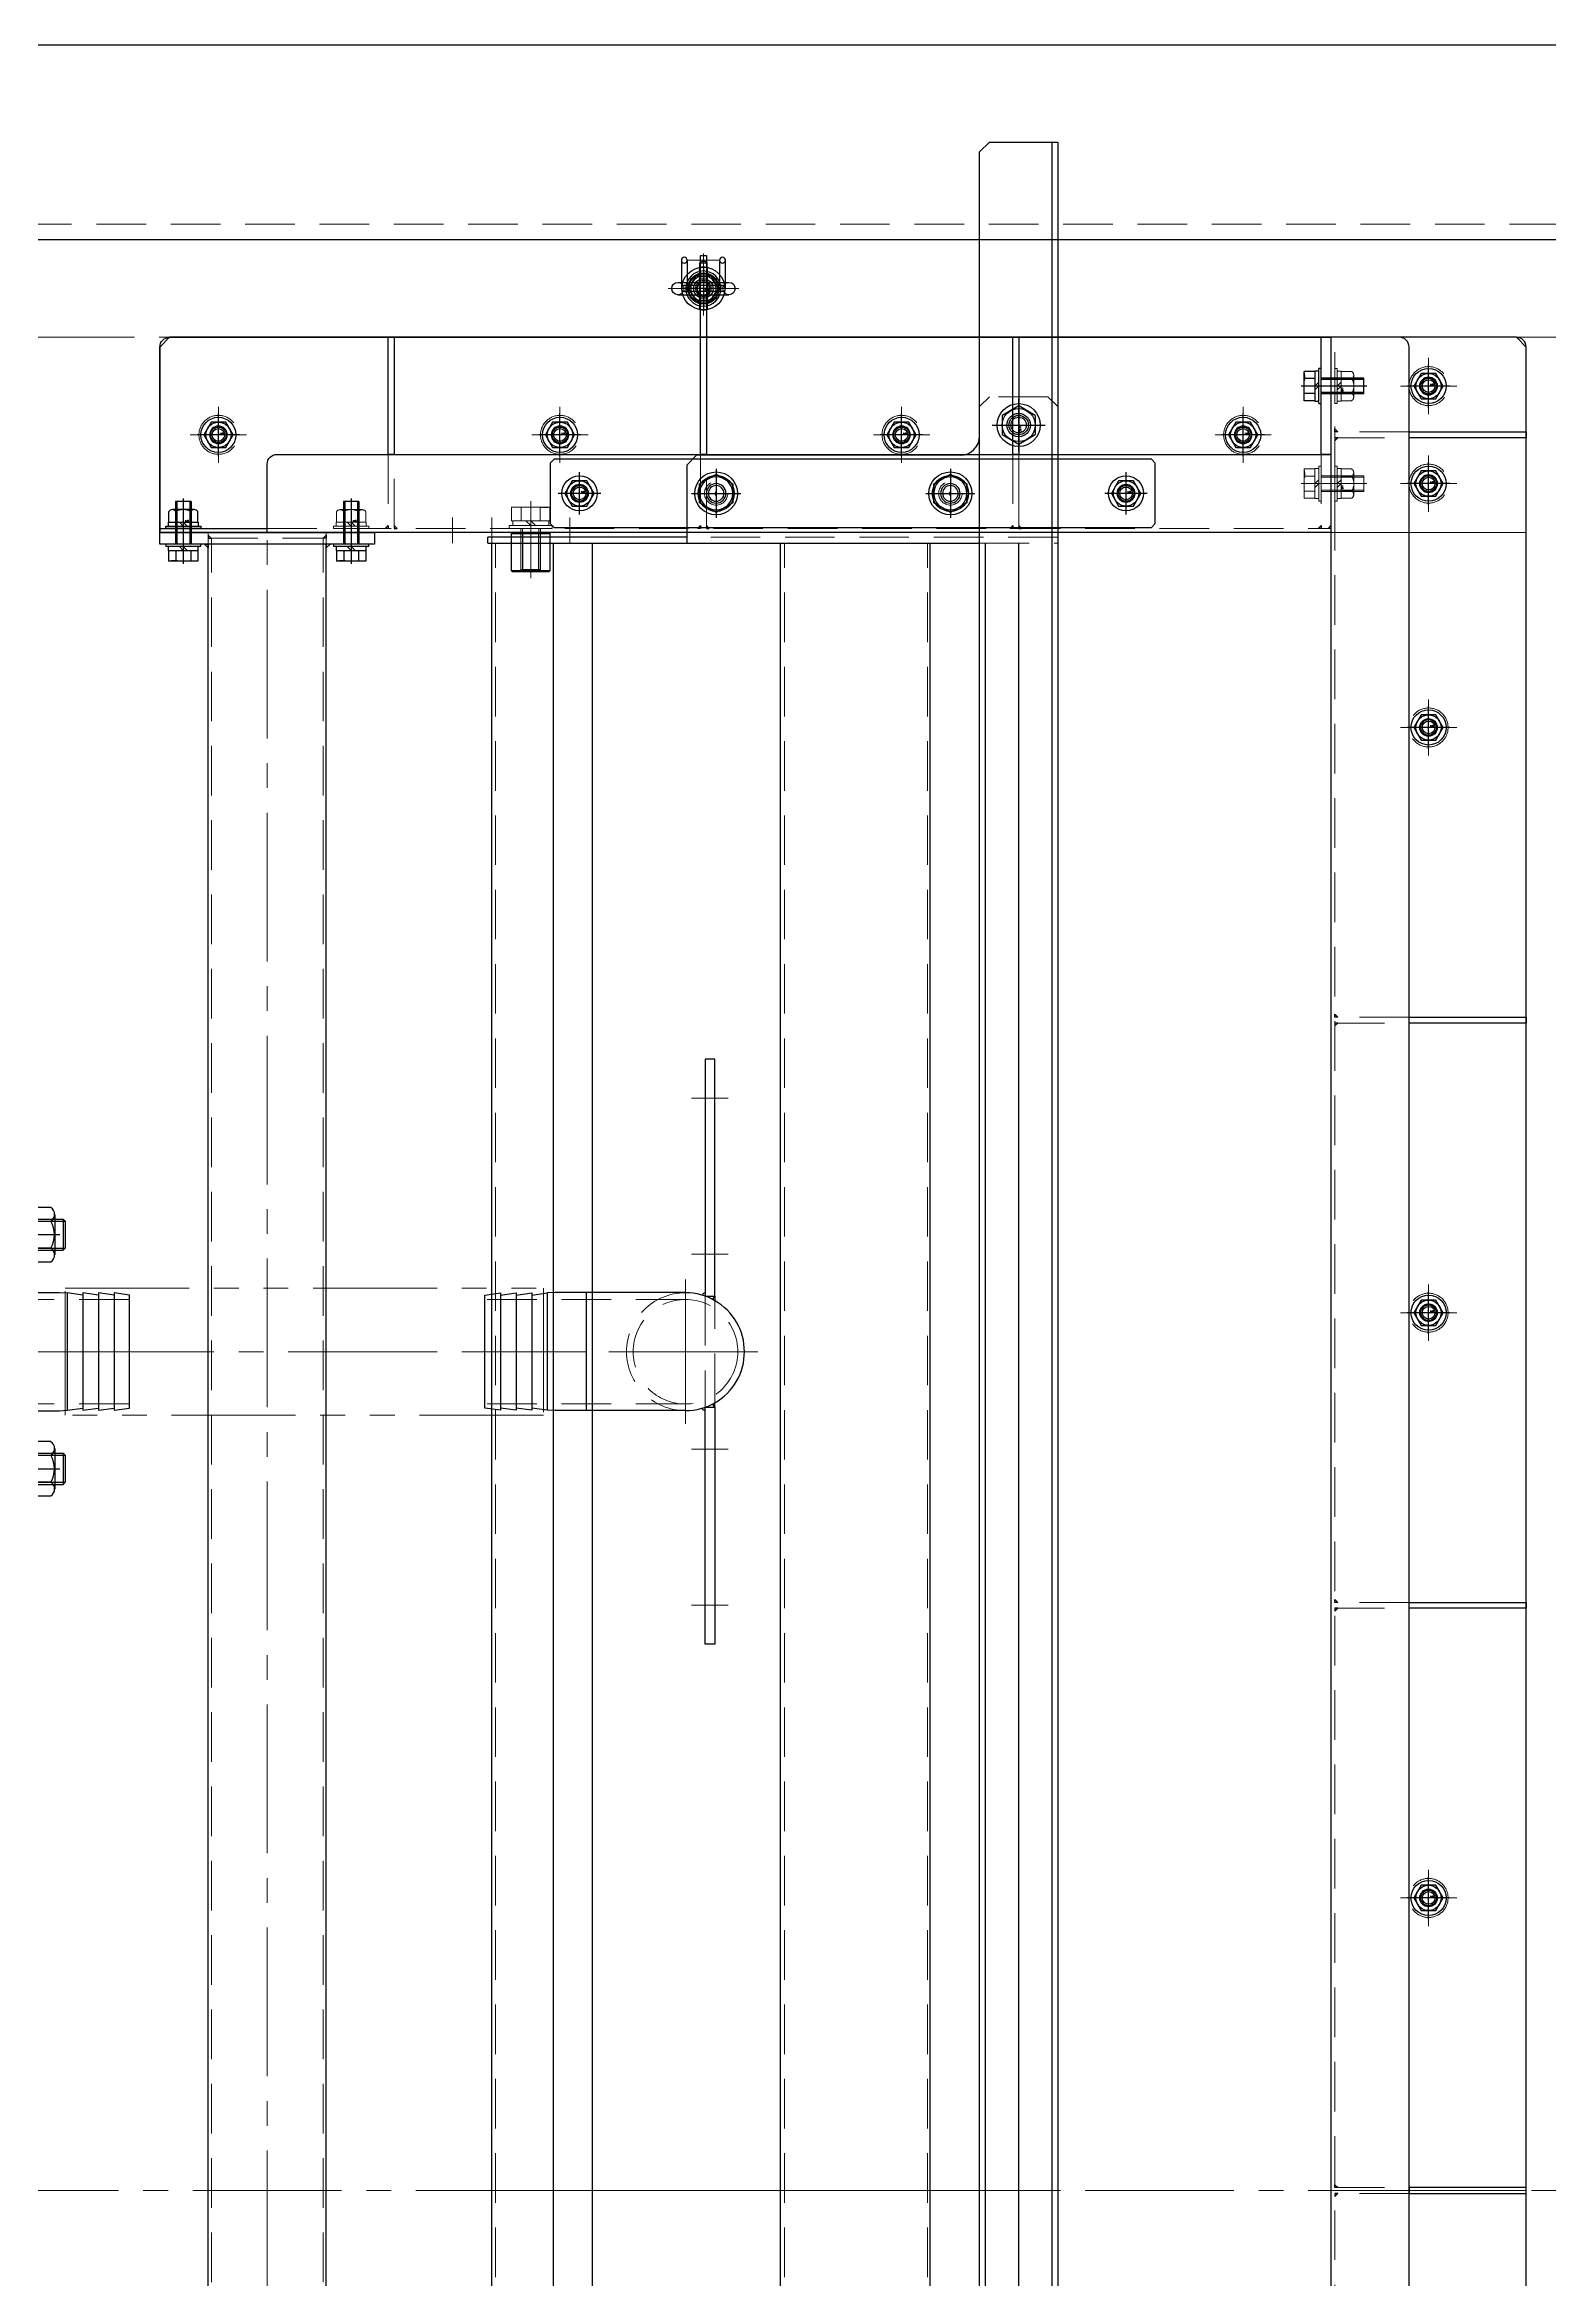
# Model space of a CAD drawing. Header units: millimetres. Extents: x -8731 to 85711, y -14522 to 31379.
# Drawn here: x 29826 to 30597, y 20847 to 21993 of the extents above; entities that cross this region are included whole.
import ezdxf
from ezdxf.xclip import XClip

# ---------------------------------------------------------------- set-up
doc = ezdxf.new("R2010")
doc.units = ezdxf.units.MM
doc.header["$LTSCALE"] = 4
doc.header["$XCLIPFRAME"] = 0
for name, pattern in [('CENTER2', [28.575, 19.05, -3.175, 3.175, -3.175]), ('HIDDEN', [9.525, 6.35, -3.175]), ('PHANTOM2', [31.75, 15.875, -3.175, 3.175, -3.175, 3.175, -3.175])]:
    doc.linetypes.add(name, pattern=pattern)
for name, color, linetype, lineweight in [('04_HIDDEN', 2, 'HIDDEN', 13), ('05_CENTER', 4, 'CENTER2', 13), ('06_PHANTOM', 2, 'PHANTOM2', 13)]:
    doc.layers.add(name, color=color, linetype=linetype, lineweight=lineweight)
doc.layers.add('10_DRAFT', color=8, linetype='Continuous', lineweight=0, plot=False)
doc.styles.add('KANJI0', font='txt.shx', dxfattribs={"width": 0.9, "height": 30, "bigfont": 'bigfont'})
doc.styles.add('KSS_TXT', font='txt.shx', dxfattribs={"bigfont": 'extfont2.shx'})
doc.styles.add('KSS_TXT_L', font='txt.shx', dxfattribs={"height": 9, "bigfont": 'extfont2.shx'})

# ---------------------------------------------------------------- blocks, each defined once
blk = doc.blocks.new('M8アイナットc_1')
at = {"color": 0}
for p, q in [((-13.1, 3.2), (13.1, 3.2)), ((-13.1, -3.1), (13.1, -3.1))]:
    blk.add_line(p, q, dxfattribs=at)
for centre, radius, start, end in [((-13.1, 0), 3.15, 90, 270), ((0, 0), 8, 23.188, 156.812), ((13.1, 0), 3.15, 270, 90), ((0, 0), 8, 203.188, 336.812)]:
    blk.add_arc(centre, radius, start, end, dxfattribs=at)
at = {"layer": '04_HIDDEN', "color": 0}
for radius in [4, 3.25]:
    blk.add_circle((0, 0), radius, dxfattribs=at)
for centre, radius, start, end in [((-13.1, 0), 3.15, 270, 90), ((0, 0), 8, 156.812, 203.188), ((0, 0), 8, 336.812, 23.188), ((13.1, 0), 3.15, 90, 270)]:
    blk.add_arc(centre, radius, start, end, dxfattribs=at)
at = {"layer": '05_CENTER', "color": 0}
for p, q in [((-18.1, 0), (18.1, 0)), ((0, -10), (0, 10))]:
    blk.add_line(p, q, dxfattribs=at)
blk = doc.blocks.new('8b_1_1_1')
at = {"color": 0, "linetype": 'CENTER2'}
for p, q in [((10.9, 0), (-10.9, 0)), ((0, -10.9), (0, 10.9))]:
    blk.add_line(p, q, dxfattribs=at)
at = {"color": 0}
for p, q in [((-3.8, 6.5), (-7.5, 0)), ((-3.8, 6.5), (-7.5, 0)), ((-7.5, 0), (-3.8, -6.5)), ((-7.5, 0), (-3.8, -6.5)), ((3.8, 6.5), (-3.8, 6.5)), ((3.8, 6.5), (-3.8, 6.5)), ((7.5, 0), (3.8, 6.5)), ((7.5, 0), (3.8, 6.5)), ((3.8, -6.5), (7.5, 0)), ((3.8, -6.5), (7.5, 0)), ((-3.8, -6.5), (3.8, -6.5)), ((-3.8, -6.5), (3.8, -6.5))]:
    blk.add_line(p, q, dxfattribs=at)
for radius in [9, 6.5, 4, 3.25]:
    blk.add_circle((0, 0), radius, dxfattribs=at)
at = {"layer": '10_DRAFT', "style": 'KSS_TXT'}
blk.add_text('M8', height=1, dxfattribs=at).set_placement((0.8, 0.1))
blk = doc.blocks.new('A$C4764547B_1')
at = {"color": 0}
for p, q in [((-2, -9.3), (-2, 9.3)), ((2, -9.3), (2, 9.3))]:
    blk.add_line(p, q, dxfattribs=at)
for centre, start, end in [((0, 9.3), 0, 180), ((0, -9.3), 180, 0)]:
    blk.add_arc(centre, 2, start, end, dxfattribs=at)
at = {"layer": '04_HIDDEN', "color": 0}
for centre, start, end in [((0, 9.3), 180, 0), ((0, -9.3), 0, 180)]:
    blk.add_arc(centre, 2, start, end, dxfattribs=at)
at = {"layer": '10_DRAFT'}
blk.add_line((-2, 0), (2, 0), dxfattribs=at)
blk = doc.blocks.new('A$C5B506AB2_1')
at = {"color": 0}
for p, q in [((-11.2, 14.5), (-11.2, 0)), ((-8.3, 14.5), (-8.3, 1.5)), ((8.3, 14.5), (8.3, 1.5)), ((11.2, 14.5), (11.2, 0)), ((9.8, 1.5), (-9.8, 1.5)), ((-8.3, 1.5), (-7.3, 1.5)), ((8.3, 1.5), (7.3, 1.5)), ((9.8, -1.5), (-9.8, -1.5)), ((-9.8, -1.5), (-7.3, -1.5)), ((9.8, -1.5), (7.3, -1.5))]:
    blk.add_line(p, q, dxfattribs=at)
blk.add_lwpolyline([(2, 11), (2, 13), (-2, 13), (-2, 11)], close=True, dxfattribs=at)
for radius in [11, 7.5, 5]:
    blk.add_circle((0, 0), radius, dxfattribs=at)
for centre, radius, start, end in [((-9.8, 14.5), 1.5, 0, 180), ((-9.8, 14.5), 1.5, 180, 0), ((0, 11.5), 2.5, 36.7713, 143.2287), ((9.8, 14.5), 1.5, 0, 180), ((9.8, 14.5), 1.5, 180, 0), ((-9.8, 0), 1.5, 90, 270), ((-9.8, 0), 1.5, 180, 270), ((-9.8, 0), 1.5, 270, 90), ((9.8, 0), 1.5, 90, 270), ((9.8, 0), 1.5, 270, 90), ((9.8, 0), 1.5, 270, 0)]:
    blk.add_arc(centre, radius, start, end, dxfattribs=at)
at = {"layer": '05_CENTER', "color": 0}
for p, q in [((0, -13.9), (0, 17.9)), ((-14.9, 0), (14.9, 0))]:
    blk.add_line(p, q, dxfattribs=at)
at = {"layer": '10_DRAFT'}
blk.add_line((8.3, 14.5), (-8.3, 14.5), dxfattribs=at)
blk = doc.blocks.new('A$C4C410D0F_1')
at = {"color": 4, "xscale": -1, "rotation": 180}
blk.add_blockref('A$C5B506AB2_1', (0, 0), dxfattribs=at)
at = {"color": 4}
for name in ['M8アイナットc_1', 'A$C4764547B_1']:
    blk.add_blockref(name, (0, 0), dxfattribs=at)
blk.add_blockref('8b_1_1_1', (0, 0))
blk = doc.blocks.new('A$C3AA34862_1_1_1')
at = {"color": 0}
blk.add_lwpolyline([(0, 1100), (2500, 1100), (2500, 1000), (0, 1000)], close=True, dxfattribs=at)
at = {"layer": '04_HIDDEN'}
blk.add_line((0, 1008), (2500, 1008), dxfattribs=at)
at = {"layer": '05_CENTER'}
blk.add_line((-141.1, 0), (2637.2, 0), dxfattribs=at)
blk = doc.blocks.new('A$C76D83096_1_1_1')
at = {"color": 0}
for p, q in [((6, 30.2), (1694, 30.2)), ((6, -30.2), (1694, -30.2))]:
    blk.add_line(p, q, dxfattribs=at)
blk.add_lwpolyline([(1700, -55), (1694, -55), (1694, 55), (1700, 55)], close=True, dxfattribs=at)
at = {"color": 3}
for points in [[(1694, 30.2), (1692, 30.2), (1692, 30.2), (1694, 32.2)], [(1697, 30.2), (1697, 28.8), (1698.5, 30.2), (1698.5, 30.2)], [(1694, -30.2), (1692, -30.2), (1692, -30.2), (1694, -32.2)], [(1697, -30.2), (1697, -28.7), (1698.5, -30.2), (1698.5, -30.2)]]:
    blk.add_lwpolyline(points, close=True, dxfattribs=at)
at = {"layer": '04_HIDDEN'}
for p, q in [((3, 28.6), (1697, 28.6)), ((1700, 30.2), (1694, 30.2)), ((1697, 30.2), (1697, -30.2)), ((3, -28.6), (1697, -28.6)), ((1700, -30.2), (1694, -30.2))]:
    blk.add_line(p, q, dxfattribs=at)
at = {"layer": '05_CENTER'}
for p, q in [((1705.8, 43), (1688.3, 43)), ((-5.8, 0), (1705.7, 0)), ((1705.8, -43), (1688.3, -43))]:
    blk.add_line(p, q, dxfattribs=at)
blk = doc.blocks.new('A$C31BA7C9D_1_1_1')
at = {"color": 0}
blk.add_line((-30, 50), (1670, 50), dxfattribs=at)
blk.add_lwpolyline([(1670, -50), (1670, -50), (-30, -50), (-30, -50)], dxfattribs=at)
for centre, radius in [((970, 0), 10), ((970, 0), 4.5), ((1270, 0), 10), ((1270, 0), 4.5), ((1570, 0), 10), ((1570, 0), 4.5)]:
    blk.add_circle(centre, radius, dxfattribs=at)
at = {"layer": '05_CENTER'}
for p, q in [((970, -14.4), (970, 14.4)), ((1270, -14.4), (1270, 14.4)), ((1570, -14.4), (1570, 14.4)), ((955.6, 0), (984.4, 0)), ((1255.6, 0), (1284.4, 0)), ((1555.6, 0), (1584.4, 0))]:
    blk.add_line(p, q, dxfattribs=at)
at = {"layer": '10_DRAFT'}
for p, q in [((820, 50), (820, -50)), ((1670, 50), (1670, -50))]:
    blk.add_line(p, q, dxfattribs=at)
blk = doc.blocks.new('A$C4A032556_1_1_1')
at = {"color": 0}
blk.add_lwpolyline([(150, 50), (150, 50), (150, -45), (145, -50), (-545, -50), (-550, -45), (-550, 50)], dxfattribs=at)
for centre in [(100, 25), (-520, 0), (-345, 0), (-170, 0), (5, 0), (100, -25)]:
    blk.add_circle(centre, 4.5, dxfattribs=at)
at = {"layer": '04_HIDDEN'}
blk.add_lwpolyline([(-550, 50), (150, 50)], dxfattribs=at)
for centre in [(100, 25), (-520, 0), (-345, 0), (-170, 0), (5, 0), (100, -25)]:
    blk.add_circle(centre, 10, dxfattribs=at)
at = {"layer": '05_CENTER'}
for p, q in [((100, 10.6), (100, 39.4)), ((114.4, 25), (85.6, 25)), ((-520, -14.4), (-520, 14.4)), ((-345, -14.4), (-345, 14.4)), ((-170, -14.4), (-170, 14.4)), ((5, -14.4), (5, 14.4)), ((-505.6, 0), (-534.4, 0)), ((-330.6, 0), (-359.4, 0)), ((-155.6, 0), (-184.4, 0)), ((19.4, 0), (-9.4, 0)), ((100, -39.4), (100, -10.6)), ((114.4, -25), (85.6, -25))]:
    blk.add_line(p, q, dxfattribs=at)
blk = doc.blocks.new('A$C73615150_1_1_1')
at = {"color": 0}
for p, q in [((-80, 48), (-25, 48)), ((-25, 50), (-25, 15)), ((-20, 10), (520, 10))]:
    blk.add_line(p, q, dxfattribs=at)
blk.add_lwpolyline([(520, -50), (520, -50), (520, 50), (-80, 50), (-80, -45, 0.414214), (-75, -50), (-75, -50), (520, -50)], format="xyb", dxfattribs=at)
at = {"color": 3}
for points in [[(37, 48), (35.5, 48), (35.5, 48), (37, 46.5)], [(40, 48), (41.5, 48), (41.5, 48), (40, 46.5)], [(197, 48), (195.5, 48), (195.5, 48), (197, 46.5)], [(200, 48), (201.5, 48), (201.5, 48), (200, 46.5)], [(357, 48), (355.5, 48), (355.5, 48), (357, 46.5)], [(360, 48), (361.5, 48), (361.5, 48), (360, 46.5)], [(515, 48), (513.5, 48), (513.5, 48), (515, 46.5)], [(520, 48), (518.5, 48), (518.5, 48), (520, 46.5)]]:
    blk.add_lwpolyline(points, close=True, dxfattribs=at)
at = {"color": 0}
for points in [[(40, 10), (37, 10), (37, -50), (40, -50)], [(200, 10), (197, 10), (197, -92), (200, -92)], [(360, 10), (357, 10), (357, -50), (360, -50)], [(520, 10), (515, 10), (515, -50), (520, -50)]]:
    blk.add_lwpolyline(points, close=True, dxfattribs=at)
for centre in [(135, 30), (415, 30), (-50, 0), (125, 0), (300, 0), (475, 0)]:
    blk.add_circle(centre, 4.5, dxfattribs=at)
blk.add_arc((-20, 15), 5, 180, 270, dxfattribs=at)
at = {"layer": '04_HIDDEN'}
for p, q in [((-25, 48), (520, 48)), ((37, 10), (37, 48)), ((40, 48), (40, 10)), ((197, 10), (197, 48)), ((200, 48), (200, 10)), ((357, 10), (357, 48)), ((360, 10), (360, 48)), ((360, 48), (360, 10)), ((515, 10), (515, 48)), ((520, 48), (520, 10)), ((197, -69), (200, -69)), ((197, -81), (200, -81))]:
    blk.add_line(p, q, dxfattribs=at)
at = {"layer": '05_CENTER'}
for p, q in [((-68, 42.4), (-68, 55.6)), ((18, 42.4), (18, 55.6)), ((70, 42.4), (70, 55.6)), ((90, 42.4), (90, 55.6)), ((110, 42.4), (110, 55.6)), ((130, 42.4), (130, 55.6)), ((135, 22.7), (135, 37.3)), ((415, 22.7), (415, 37.3)), ((142.3, 30), (127.7, 30)), ((422.3, 30), (407.7, 30)), ((509.2, 25), (525.9, 25)), ((-50, -9.3), (-50, 9.3)), ((125, -9.3), (125, 9.3)), ((300, -9.3), (300, 9.3)), ((475, -9.3), (475, 9.3)), ((-40.7, 0), (-59.3, 0)), ((134.3, 0), (115.7, 0)), ((309.3, 0), (290.7, 0)), ((484.3, 0), (465.7, 0)), ((509.2, -25), (525.9, -25)), ((191.6, -75), (205.2, -75))]:
    blk.add_line(p, q, dxfattribs=at)
at = {"layer": '10_DRAFT'}
blk.add_line((-25, 48), (-25, 50), dxfattribs=at)
blk = doc.blocks.new('A$C736D5B8A_1_1_1')
at = {"color": 0}
blk.add_line((-117, 10), (1773, 10), dxfattribs=at)
blk.add_lwpolyline([(-117, -50), (1773, -50, 0.414214), (1778, -45), (1778, 50), (-122, 50), (-122, -45, 0.414214)], format="xyb", close=True, dxfattribs=at)
at = {"color": 3}
for points in [[(826.5, 48), (825, 48), (825, 48), (826.5, 46.5)], [(829.5, 48), (831, 48), (831, 48), (829.5, 46.5)], [(1126.5, 48), (1125, 48), (1125, 48), (1126.5, 46.5)], [(1129.5, 48), (1131, 48), (1131, 48), (1129.5, 46.5)], [(1426.5, 48), (1425, 48), (1425, 48), (1426.5, 46.5)], [(1429.5, 48), (1431, 48), (1431, 48), (1429.5, 46.5)], [(1726.5, 48), (1725, 48), (1725, 48), (1726.5, 46.5)], [(1729.5, 48), (1731, 48), (1731, 48), (1729.5, 46.5)]]:
    blk.add_lwpolyline(points, close=True, dxfattribs=at)
at = {"color": 0}
for points in [[(829.5, 10), (826.5, 10), (826.5, -50), (829.5, -50)], [(1126.5, 10), (1129.5, 10), (1129.5, -50), (1126.5, -50)], [(1426.5, 10), (1429.5, 10), (1429.5, -50), (1426.5, -50)], [(1726.5, 10), (1729.5, 10), (1729.5, -50), (1726.5, -50)]]:
    blk.add_lwpolyline(points, close=True, dxfattribs=at)
for centre in [(978, 0), (1278, 0), (1578, 0), (1703, 0), (1753, 0)]:
    blk.add_circle(centre, 4.5, dxfattribs=at)
blk.add_arc((1773, 15), 5, 270, 0, dxfattribs=at)
at = {"layer": '04_HIDDEN'}
for p, q in [((-122, 48), (1778, 48)), ((826.5, 10), (826.5, 48)), ((829.5, 48), (829.5, 10)), ((1126.5, 48), (1126.5, 10)), ((1129.5, 10), (1129.5, 48)), ((1426.5, 48), (1426.5, 10)), ((1429.5, 10), (1429.5, 48)), ((1726.5, 48), (1726.5, 10)), ((1729.5, 10), (1729.5, 48))]:
    blk.add_line(p, q, dxfattribs=at)
at = {"layer": '05_CENTER'}
for p, q in [((1703, 55.8), (1703, 42.1)), ((1753, 55.8), (1753, 42.1)), ((978, -9.3), (978, 9.3)), ((1278, -9.3), (1278, 9.3)), ((1578, -9.3), (1578, 9.3)), ((1703, -9.3), (1703, 9.3)), ((1753, -9.3), (1753, 9.3)), ((968.7, 0), (987.3, 0)), ((1268.7, 0), (1287.3, 0)), ((1568.7, 0), (1587.3, 0)), ((1693.7, 0), (1712.3, 0)), ((1743.7, 0), (1762.3, 0))]:
    blk.add_line(p, q, dxfattribs=at)
at = {"layer": '10_DRAFT'}
blk.add_line((828, 50), (828, -50), dxfattribs=at)
blk = doc.blocks.new('M8Nza_1_1_1')
at = {"color": 0}
for p, q in [((-7.7, 3.2), (7.7, 3.2)), ((-7.7, 3.2), (-7.7, 1.2)), ((-7.5, 8.7), (-7.5, 3.2)), ((5.6, 9.7), (-5.6, 9.7)), ((-3.8, 3.2), (-3.8, 8.7)), ((0, 1.2), (-2, 3.2)), ((0, 3.2), (2, 1.2)), ((3.7, 8.7), (3.7, 3.2)), ((7.5, 3.2), (7.5, 8.7)), ((7.7, 3.2), (7.7, 1.2))]:
    blk.add_line(p, q, dxfattribs=at)
at = {"color": 0, "linetype": 'CENTER2'}
blk.add_line((0, 9.7), (0, 0), dxfattribs=at)
at = {"color": 0}
blk.add_lwpolyline([(-9, 1.2), (9, 1.2), (9, 0), (-9, 0)], close=True, dxfattribs=at)
for centre, radius, start, end in [((-5.6, 7.4), 2.25, 33.626, 146.374), ((0, 2.2), 7.5, 60, 120), ((5.6, 7.4), 2.25, 33.626, 146.374)]:
    blk.add_arc(centre, radius, start, end, dxfattribs=at)
at = {"layer": '10_DRAFT', "style": 'KSS_TXT'}
blk.add_text('M8', height=1, dxfattribs=at).set_placement((0.9, 3.3))
blk = doc.blocks.new('A$C46CB4146_1_1_1')
at = {"color": 0}
for p, q in [((-9, 1.2), (9, 1.2)), ((-9, 1.2), (-9, 0)), ((-7.7, 3.2), (-7.7, 1.2)), ((7.7, 3.2), (-7.7, 3.2)), ((-7.5, 8.7), (7.5, 8.7)), ((-7.5, 3.2), (-7.5, 8.7)), ((-3.8, 3.2), (-3.8, 8.7)), ((0, 1.2), (-2, 3.2)), ((0, 3.2), (2, 1.2)), ((3.8, 3.2), (3.8, 8.7)), ((7.5, 3.2), (7.5, 8.7)), ((7.7, 1.2), (7.7, 3.2)), ((9, 0), (9, 1.2)), ((-9, 0), (9, 0))]:
    blk.add_line(p, q, dxfattribs=at)
at = {"color": 0, "linetype": 'CENTER2'}
blk.add_line((0, -23.3), (0, 10.2), dxfattribs=at)
at = {"color": 0, "linetype": 'HIDDEN'}
for p, q in [((-4, -21.8), (-4, 0)), ((-3.3, -21.8), (-3.3, 0)), ((3.3, -21.8), (3.3, 0)), ((4, -21.8), (4, 0)), ((-4, -21.8), (4, -21.8))]:
    blk.add_line(p, q, dxfattribs=at)
at = {"layer": '10_DRAFT', "style": 'KSS_TXT_L'}
blk.add_text('BT-M8x25L,SW,PW', height=0.3, dxfattribs=at).set_placement((3, 8.4))
blk = doc.blocks.new('FWTAS-D20-M10-T20.0a_1_1')
at = {"color": 0}
for p, q in [((-10, -0.5), (10, -0.5)), ((-10, -19.5), (10, -19.5))]:
    blk.add_line(p, q, dxfattribs=at)
blk.add_lwpolyline([(-9.5, -20), (9.5, -20), (10, -19.5), (10, -0.5), (9.5, 0), (-9.5, 0), (-10, -0.5), (-10, -19.5)], close=True, dxfattribs=at)
at = {"layer": '04_HIDDEN', "color": 0}
for p, q in [((-5, 0), (-5, -20)), ((-4, 0), (-4, -20)), ((4, 0), (4, -20)), ((5, 0), (5, -20))]:
    blk.add_line(p, q, dxfattribs=at)
at = {"layer": '05_CENTER', "color": 0}
blk.add_line((0, -23.4), (0, 3.4), dxfattribs=at)
blk = doc.blocks.new('A$C7AFA21F4_1_1_1')
at = {"color": 0, "linetype": 'CENTER2'}
blk.add_line((0, -24), (0, 14), dxfattribs=at)
at = {"color": 0}
for p, q in [((-11, 1.5), (11, 1.5)), ((-11, 1.5), (-11, 0)), ((-11, 0), (11, 0)), ((-9.8, 11), (9.8, 11)), ((-9.8, 4), (-9.8, 11)), ((9.8, 4), (-9.8, 4)), ((-9.2, 4), (-9.2, 1.5)), ((-4.9, 4), (-4.9, 11)), ((0, 1.5), (-2.5, 4)), ((0, 4), (2.5, 1.5)), ((4.9, 4), (4.9, 11)), ((9.2, 1.5), (9.2, 4)), ((9.8, 4), (9.8, 11)), ((11, 0), (11, 1.5))]:
    blk.add_line(p, q, dxfattribs=at)
at = {"color": 0, "linetype": 'HIDDEN'}
for p, q in [((-5, -21), (-5, 0)), ((-4.2, -21), (-4.2, 0)), ((4.2, -21), (4.2, 0)), ((5, -21), (5, 0)), ((-5, -21), (5, -21))]:
    blk.add_line(p, q, dxfattribs=at)
at = {"layer": '10_DRAFT', "style": 'KSS_TXT_L'}
blk.add_text('BT-M10x25L,SW,PW', height=0.3, dxfattribs=at).set_placement((5.1, 10.7))
blk = doc.blocks.new('A$C7CBE1021_1_1')
at = {"color": 0}
blk.add_lwpolyline([(-13, -17.5), (293, -17.5), (295, -15.5), (295, 15.5), (293, 17.5), (-13, 17.5), (-15, 15.5), (-15, -15.5)], close=True, dxfattribs=at)
for centre in [(0, 0), (280, 0)]:
    blk.add_circle(centre, 4.5, dxfattribs=at)
at = {"layer": '05_CENTER'}
for p, q in [((0, -7.3), (0, 7.3)), ((280, -7.3), (280, 7.3)), ((7.3, 0), (-7.3, 0)), ((287.3, 0), (272.7, 0))]:
    blk.add_line(p, q, dxfattribs=at)
blk = doc.blocks.new('NTFLS-20b_1_1')
at = {"color": 0, "linetype": 'CENTER2'}
for p, q in [((11.1, 0), (-11.1, 0)), ((0, -11.1), (0, 11.1))]:
    blk.add_line(p, q, dxfattribs=at)
at = {"color": 0}
for p, q in [((-4.9, 8.5), (-9.8, 0)), ((-9.8, 0), (-4.9, -8.5)), ((-4.9, 8.5), (4.9, 8.5)), ((9.8, 0), (4.9, 8.5)), ((4.9, -8.5), (9.8, 0)), ((-4.9, -8.5), (4.9, -8.5))]:
    blk.add_line(p, q, dxfattribs=at)
for radius in [8.49, 5, 4]:
    blk.add_circle((0, 0), radius, dxfattribs=at)
blk = doc.blocks.new('A$C69041DDD_1_1_1')
at = {"color": 0}
for p, q in [((77, 889.5), (72, 884.5)), ((72, 884.5), (72, 844.5)), ((212, 889.5), (77, 889.5)), ((72, 847.5), (-30, 847.5)), ((-30, 844.5), (-30, 847.5)), ((-30, 844.5), (222, 844.5)), ((-28, -844.5), (-28, 844.5)), ((120, -844.5), (120, 844.5)), ((196.6, -844.5), (196.6, 844.5)), ((222, -844.5), (222, 844.5)), ((225, -844.5), (225, 844.5)), ((242, -844.5), (242, 844.5))]:
    blk.add_line(p, q, dxfattribs=at)
at = {"color": 3}
for p, q in [((3.6, -844.5), (3.6, 844.5)), ((23.6, -844.5), (23.6, 844.5))]:
    blk.add_line(p, q, dxfattribs=at)
at = {"color": 0}
blk.add_circle((242, 905), 6, dxfattribs=at)
blk.add_arc((212, 899.5), 10, 270, 0, dxfattribs=at)
at = {"layer": '04_HIDDEN'}
for p, q in [((227, 919.5), (222, 914.5)), ((257, 919.5), (227, 919.5)), ((262, 914.5), (257, 919.5)), ((222, 914.5), (222, 899.5)), ((262, 844.5), (262, 914.5)), ((-26, -844.5), (-26, 844.5)), ((2, 844.5), (2, 847.5)), ((262, 847.5), (72, 847.5)), ((122, -844.5), (122, 844.5)), ((195.2, -844.5), (195.2, 844.5)), ((222, 844.5), (262, 844.5))]:
    blk.add_line(p, q, dxfattribs=at)
for centre in [(87, 870), (207, 870)]:
    blk.add_circle(centre, 6, dxfattribs=at)
at = {"layer": '05_CENTER'}
for p, q in [((232.7, 905), (251.3, 905)), ((242, 914.3), (242, 895.7)), ((87, 880.1), (87, 859.9)), ((207, 880.1), (207, 859.9)), ((76.9, 870), (97.1, 870)), ((196.9, 870), (217.1, 870))]:
    blk.add_line(p, q, dxfattribs=at)
at = {"layer": '10_DRAFT'}
for p, q in [((-8, 844.5), (-8, 847.5)), ((262, 0), (-30, 0))]:
    blk.add_line(p, q, dxfattribs=at)
at = {"color": 4, "xscale": -1, "rotation": 270}
for p in [(87, 870), (207, 870)]:
    blk.add_blockref('NTFLS-20b_1_1', p, dxfattribs=at)
blk = doc.blocks.new('A$C5EC12063_1_1')
at = {"color": 0}
blk.add_line((-1955, 17), (145, 17), dxfattribs=at)
blk.add_lwpolyline([(-1955, 20), (145, 20), (145, -15), (140, -20), (-1950, -20), (-1955, -15)], close=True, dxfattribs=at)
blk.add_circle((-1810, 0), 6, dxfattribs=at)
at = {"layer": '05_CENTER'}
for p, q in [((-1810, -9.3), (-1810, 9.3)), ((-1819.3, 0), (-1800.7, 0))]:
    blk.add_line(p, q, dxfattribs=at)
blk = doc.blocks.new('10b_2_1')
at = {"color": 0, "linetype": 'CENTER2'}
for p, q in [((0, -13.5), (0, 13.5)), ((13.5, 0), (-13.5, 0))]:
    blk.add_line(p, q, dxfattribs=at)
at = {"color": 0}
for p, q in [((-4.9, 8.5), (-9.8, 0)), ((-9.8, 0), (-4.9, -8.5)), ((-4.9, 8.5), (4.9, 8.5)), ((9.8, 0), (4.9, 8.5)), ((4.9, -8.5), (9.8, 0)), ((-4.9, -8.5), (4.9, -8.5))]:
    blk.add_line(p, q, dxfattribs=at)
for radius in [11, 8.49, 5, 4]:
    blk.add_circle((0, 0), radius, dxfattribs=at)
at = {"layer": '10_DRAFT', "style": 'KSS_TXT'}
blk.add_text('M10', height=1.25, dxfattribs=at).set_placement((0.3, 0.1))
blk = doc.blocks.new('A$C491655AE_1_1_1')
at = {"color": 0, "linetype": 'CENTER2'}
for p, q in [((0, -12.6), (0, 12.6)), ((-12.6, 0), (12.6, 0))]:
    blk.add_line(p, q, dxfattribs=at)
at = {"color": 0}
for p, q in [((-9.8, 0), (-4.9, 8.5)), ((-4.9, -8.5), (-9.8, 0)), ((-4.9, 8.5), (4.9, 8.5)), ((4.9, 8.5), (9.8, 0)), ((9.8, 0), (4.9, -8.5)), ((4.9, -8.5), (-4.9, -8.5))]:
    blk.add_line(p, q, dxfattribs=at)
for radius in [11, 9.25]:
    blk.add_circle((0, 0), radius, dxfattribs=at)
at = {"layer": '10_DRAFT', "style": 'KSS_TXT_L'}
blk.add_text('BT-M10', height=0.3, dxfattribs=at).set_placement((-0.7, -0.5))
blk = doc.blocks.new('A$C48F4429B_1_1')
for name, p in [('A$C5EC12063_1_1', (57.5, 220)), ('10b_2_1', (-1752.5, 220)), ('A$C491655AE_1_1_1', (-1717.5, 185)), ('A$C491655AE_1_1_1', (-1717.5, 65))]:
    blk.add_blockref(name, p)
at = {"rotation": 90}
blk.add_blockref('A$C69041DDD_1_1_1', (-847.5, -22), dxfattribs=at)
blk = doc.blocks.new('A$C171B1F0E_1_1')
at = {"color": 0}
for p, q in [((-102.8, 29), (-94.8, 30.1)), ((-102.8, -28.9), (-102.8, 29)), ((-94.8, 30.1), (-94.8, -30)), ((-94.8, 29), (-86.8, 30.1)), ((-86.8, 30.1), (-86.8, -30)), ((-86.8, 29), (-78.8, 30.1)), ((-78.8, 30.1), (-78.8, -30)), ((-78.8, 29), (-70.8, 30.1)), ((-66.8, 30.3), (-70.8, 30.1)), ((-70.8, 30.1), (-70.8, -30)), ((0, 30.3), (-66.8, 30.3)), ((-50.8, -30.2), (-50.8, 30.3)), ((15, 28.5), (15, 26.3)), ((-94.8, -30), (-102.8, -28.9)), ((-86.8, -30), (-94.8, -28.9)), ((-78.8, -30), (-86.8, -28.9)), ((-70.8, -30), (-78.8, -28.9)), ((-66.8, -30.2), (-70.8, -30)), ((0, -30.2), (-66.8, -30.2)), ((15, -28.5), (15, -26.3))]:
    blk.add_line(p, q, dxfattribs=at)
for points in [[(10, 28.5), (15, 28.5), (15, 150), (10, 150)], [(10, -28.5), (15, -28.5), (15, -150), (10, -150)]]:
    blk.add_lwpolyline(points, close=True, dxfattribs=at)
blk.add_arc((0, 0), 30.2, 269.9995, 90, dxfattribs=at)
at = {"color": 3}
for centre, radius, start, end in [((10.4, 27.9), 2.28, 101.3016, 150.9359), ((10, 28.5), 4.51, 336.4225, 0), ((10.4, -27.9), 2.28, 209.0641, 258.6984), ((10, -28.5), 4.51, 0, 23.5775)]:
    blk.add_arc(centre, radius, start, end, dxfattribs=at)
at = {"layer": '04_HIDDEN'}
for p, q in [((0, 26.8), (-102.8, 26.8)), ((10, 28.5), (10, -28.5)), ((15, -26.3), (15, 26.3)), ((0, -26.8), (-102.8, -26.8))]:
    blk.add_line(p, q, dxfattribs=at)
blk.add_circle((0, 0), 26.8, dxfattribs=at)
blk.add_arc((0, 0), 30.2, 90, 270, dxfattribs=at)
at = {"layer": '05_CENTER'}
for p, q in [((21.9, 130), (3.1, 130)), ((21.9, 50), (3.1, 50)), ((0, -37), (0, 37)), ((37, 0), (-108.3, 0)), ((-102.8, 0), (-50.8, 0)), ((21.9, -50), (3.1, -50)), ((21.9, -130), (3.1, -130))]:
    blk.add_line(p, q, dxfattribs=at)
blk = doc.blocks.new('A$C5F8F3055_1_1')
for name, p, rotation in [('A$C48F4429B_1_1', (-480, -847.5), 270), ('A$C736D5B8A_1_1_1', (-50, -828), 90), ('A$C46CB4146_1_1_1', (-105, 925), 90), ('A$C46CB4146_1_1_1', (-688, 844), 180), ('A$C46CB4146_1_1_1', (-602, 844), 180), ('A$C76D83096_1_1_1', (-645, -850), 90)]:
    blk.add_blockref(name, p, dxfattribs=dict(rotation=rotation))
at = {"xscale": -1, "rotation": 180}
for name, p in [('A$C73615150_1_1_1', (-620, 900)), ('A$C4A032556_1_1_1', (-150, 900))]:
    blk.add_blockref(name, p, dxfattribs=at)
for name, p in [('8b_1_1_1', (-50, 925)), ('8b_1_1_1', (-670, 900)), ('8b_1_1_1', (-495, 900)), ('8b_1_1_1', (-320, 900)), ('8b_1_1_1', (-145, 900)), ('A$C7CBE1021_1_1', (-485, 870)), ('8b_1_1_1', (-50, 875)), ('8b_1_1_1', (-485, 870)), ('8b_1_1_1', (-205, 870)), ('M8Nza_1_1_1', (-688, 852)), ('8b_1_1_1', (-50, 750)), ('A$C171B1F0E_1_1', (-430.7, 430)), ('8b_1_1_1', (-50, 450)), ('8b_1_1_1', (-50, 150))]:
    blk.add_blockref(name, p)
at = {"color": 4}
blk.add_blockref('FWTAS-D20-M10-T20.0a_1_1', (-510, 850), dxfattribs=at)
at = {"layer": '04_HIDDEN'}
for name, p, rotation in [('M8Nza_1_1_1', (-98, 925), 270), ('A$C46CB4146_1_1_1', (-105, 875), 90), ('M8Nza_1_1_1', (-98, 875), 270), ('A$C31BA7C9D_1_1_1', (-50, -820), 90)]:
    blk.add_blockref(name, p, dxfattribs=dict(at, rotation=rotation))
for name, p in [('M8Nza_1_1_1', (-602, 852)), ('A$C7AFA21F4_1_1_1', (-510, 852))]:
    blk.add_blockref(name, p, dxfattribs=at)
blk = doc.blocks.new('A$C73951639_1_1_1')
at = {"color": 0}
for p, q in [((10, -30.3), (10, 30.3)), ((10, 30.3), (32, 30.3)), ((32, 30.3), (36, 30.1)), ((44, 29), (36, 30.1)), ((36, 30.1), (36, -30)), ((52, 29), (44, 30.1)), ((44, 30.1), (44, -30)), ((60, 29), (52, 30.1)), ((52, 30.1), (52, -30)), ((68, 29), (60, 30.1)), ((60, 30.1), (60, -30)), ((68, -28.9), (68, 29)), ((10, -30.3), (32, -30.3)), ((32, -30.3), (36, -30)), ((36, -30), (44, -28.9)), ((44, -30), (52, -28.9)), ((52, -30), (60, -28.9)), ((60, -30), (68, -28.9))]:
    blk.add_line(p, q, dxfattribs=at)
blk.add_lwpolyline([(10, 77.5), (0, 77.5), (0, -77.5), (10, -77.5)], close=True, dxfattribs=at)
at = {"color": 3}
for points in [[(4, 30.3), (2, 30.3), (4, 28.3), (4, 28.3)], [(10, 30.3), (12, 30.3), (10, 32.3), (10, 32.3)], [(4, -30.3), (2, -30.3), (4, -28.3), (4, -28.3)], [(10, -30.3), (12, -30.3), (10, -32.3), (10, -32.3)]]:
    blk.add_lwpolyline(points, close=True, dxfattribs=at)
at = {"layer": '04_HIDDEN'}
for p, q in [((10, 30.3), (0, 30.3)), ((4, -30.3), (4, 30.3)), ((4, 26.8), (68, 26.8)), ((10, -30.3), (0, -30.3)), ((4, -26.8), (68, -26.8))]:
    blk.add_line(p, q, dxfattribs=at)
at = {"layer": '05_CENTER'}
for p, q in [((-8, 60), (18, 60)), ((0, 0), (72.7, 0)), ((68, 0), (10, 0)), ((-8, -60), (18, -60))]:
    blk.add_line(p, q, dxfattribs=at)
blk = doc.blocks.new('A$C4CA70B29_1_1_1')
h = blk.add_hatch()
h.set_pattern_fill('_USER', color=3, scale=2, pattern_type=0)
h.set_pattern_definition([(0, (-6784.6076, -8968.539), (0, 2), [])])
h.paths.add_polyline_path([(0, 77.5), (-3, 77.5), (-3, -77.5), (0, -77.5)])
at = {"color": 3}
blk.add_lwpolyline([(0, 77.5), (-3, 77.5), (-3, -77.5), (0, -77.5)], close=True, dxfattribs=at)
blk = doc.blocks.new('M16Nza_1_1_1')
at = {"color": 0}
for p, q in [((-13.9, 17.7), (-13.9, 6.6)), ((-10.4, 19.6), (10.4, 19.6)), ((-6.9, 6.6), (-6.9, 17.7)), ((6.9, 17.7), (6.9, 6.6)), ((13.9, 6.6), (13.9, 17.7)), ((-14, 2.6), (-14, 6.6)), ((-14, 6.6), (14, 6.6)), ((-4, 6.6), (0, 2.6)), ((0, 6.6), (4, 2.6)), ((14, 6.6), (14, 2.6))]:
    blk.add_line(p, q, dxfattribs=at)
at = {"color": 0, "linetype": 'CENTER2'}
blk.add_line((0, 0), (0, 19.6), dxfattribs=at)
at = {"color": 0}
blk.add_lwpolyline([(-16, 2.6), (16, 2.6), (16, 0), (-16, 0)], close=True, dxfattribs=at)
for centre, radius, start, end in [((-10.4, 15.4), 4.16, 33.626, 146.374), ((0, 5.7), 13.8, 60, 120), ((10.4, 15.4), 4.16, 33.626, 146.374)]:
    blk.add_arc(centre, radius, start, end, dxfattribs=at)
at = {"layer": '10_DRAFT', "style": 'KANJI0', "width": 0.82}
blk.add_text('Ｍ１６', height=1.71, dxfattribs=at).set_placement((0.4, 6.8))
blk = doc.blocks.new('A$C598F6B99_1_1')
at = {"color": 0}
for p, q in [((-13.9, 15.1), (-13.9, 7)), ((-10.4, 17), (10.4, 17)), ((-6.9, 7), (-6.9, 15.1)), ((6.9, 15.1), (6.9, 7)), ((13.8, 7), (13.8, 15.1)), ((-15, 0), (-15, 3)), ((-15, 3), (15, 3)), ((-15, 0), (15, 0)), ((-14, 3), (-14, 7)), ((-14, 7), (14, 7)), ((-8, 0), (-8, -56.9)), ((0.7, 3), (-0.7, 7)), ((8, 0), (8, -56.9)), ((14, 7), (14, 3)), ((15, 3), (15, 0)), ((8, -22), (-8, -22)), ((-6.9, -22), (-6.9, -58)), ((6.9, -22), (6.9, -58)), ((8, -56.9), (-8, -56.9)), ((-8, -56.9), (-6.9, -58)), ((8, -56.9), (6.9, -58)), ((6.9, -58), (-6.9, -58))]:
    blk.add_line(p, q, dxfattribs=at)
at = {"color": 0, "linetype": 'CENTER2'}
blk.add_line((0, 20.9), (0, -61), dxfattribs=at)
at = {"color": 0}
for centre, radius, start, end in [((-10.4, 12.8), 4.16, 33.626, 146.374), ((0, 3.1), 13.8, 60, 120), ((10.4, 12.8), 4.16, 33.626, 146.374)]:
    blk.add_arc(centre, radius, start, end, dxfattribs=at)
at = {"layer": '10_DRAFT', "style": 'KANJI0', "width": 0.82}
blk.add_text('M16x65', height=1, dxfattribs=at).set_placement((0.4, 7.5))
blk = doc.blocks.new('TSフランジ-JIS10K-50mmb_1')
at = {"color": 0}
for p, q in [((-36.5, 71), (36.5, 71)), ((-36.5, 20), (-36.5, 71)), ((36.5, 71), (36.5, 20)), ((-60, 20), (-36.5, 60.7)), ((-6, 20), (-3.5, 60.7)), ((3.5, 60.7), (-3.5, 60.7)), ((6, 20), (3.5, 60.7)), ((60, 20), (36.5, 60.7)), ((77.5, 20), (-77.5, 20)), ((-77.5, 20), (-77.5, 0)), ((77.5, 0), (77.5, 20)), ((-77.5, 0), (77.5, 0))]:
    blk.add_line(p, q, dxfattribs=at)
at = {"color": 0, "linetype": 'CENTER2'}
for p, q in [((0, 0), (0, 71)), ((-60, -5.6), (-60, 25.3)), ((60, -5.6), (60, 25.3))]:
    blk.add_line(p, q, dxfattribs=at)
at = {"color": 0, "linetype": 'HIDDEN'}
for p, q in [((-69.5, 0), (-69.5, 20)), ((-50.5, 0), (-50.5, 20)), ((50.5, 0), (50.5, 20)), ((69.5, 0), (69.5, 20))]:
    blk.add_line(p, q, dxfattribs=at)
at = {"layer": '10_DRAFT'}
for p, q in [((-30.4, 71), (-28.7, 8)), ((30.4, 71), (28.7, 8)), ((-28.7, 8), (28.7, 8)), ((-28.7, 8), (-26, 5)), ((-26, 5), (-26, 0)), ((-26, 5), (26, 5)), ((28.7, 8), (26, 5)), ((26, 5), (26, 0))]:
    blk.add_line(p, q, dxfattribs=at)
blk = doc.blocks.new('A$C3D25287D_1_1_1')
for p, q in [((0, 30), (81.5, 30)), ((0, -30), (81.5, -30))]:
    blk.add_line(p, q)
at = {"layer": '05_CENTER'}
blk.add_line((0, 0), (136.5, 0), dxfattribs=at)
at = {"color": 4, "rotation": 90}
blk.add_blockref('TSフランジ-JIS10K-50mmb_1', (152.5, 0), dxfattribs=at)
for name, p, rotation in [('A$C598F6B99_1_1', (132.5, 60), 90), ('M16Nza_1_1_1', (165.5, 60), 270), ('A$C598F6B99_1_1', (132.5, -60), 90), ('M16Nza_1_1_1', (165.5, -60), 270)]:
    blk.add_blockref(name, p, dxfattribs=dict(rotation=rotation))
for name in ['A$C73951639_1_1_1', 'A$C4CA70B29_1_1_1']:
    blk.add_blockref(name, (155.5, 0))
blk = doc.blocks.new('A$C3C656437_1_1_1')
at = {"rotation": 270}
blk.add_blockref('A$C3D25287D_1_1_1', (1510, 1557.5), dxfattribs=at)

msp = doc.modelspace()

# ---------------------------------------------------------------- linework, layer by layer
at = {"layer": '05_CENTER'}
msp.add_line((29836.25247, 21322.71284), (30081.25247, 21322.71284), dxfattribs=at)
at = {"layer": '06_PHANTOM', "color": 6}
msp.add_lwpolyline([(28538.25246, 21842.71284), (30705.35246, 21842.71284), (30705.35246, 19942.71284), (28538.25246, 19942.71284)], close=True, dxfattribs=at)
at = {"layer": '06_PHANTOM'}
msp.add_lwpolyline([(29836.25247, 21355.21284), (30081.25247, 21355.21284), (30081.25247, 21290.21284), (29836.25247, 21290.21284)], close=True, dxfattribs=at)

# ---------------------------------------------------------------- block references
for name, p in [('A$C3AA34862_1_1_1', (28328.25246, 20892.71284)), ('A$C5F8F3055_1_1', (30584.75247, 20892.71284))]:
    msp.add_blockref(name, p)
ref = msp.add_blockref('A$C3C656437_1_1_1', (31203.25247, 19812.71284), dxfattribs=dict(rotation=90))
XClip(ref).set_block_clipping_path([(-303.5439173726, 1326.7871710912), (2151.0457523034, 2001.203339192)])
at = {"xscale": -1, "rotation": 180}
msp.add_blockref('A$C4C410D0F_1', (30163.23736, 21867.71284), dxfattribs=at)

doc.saveas('drawing.dxf')
